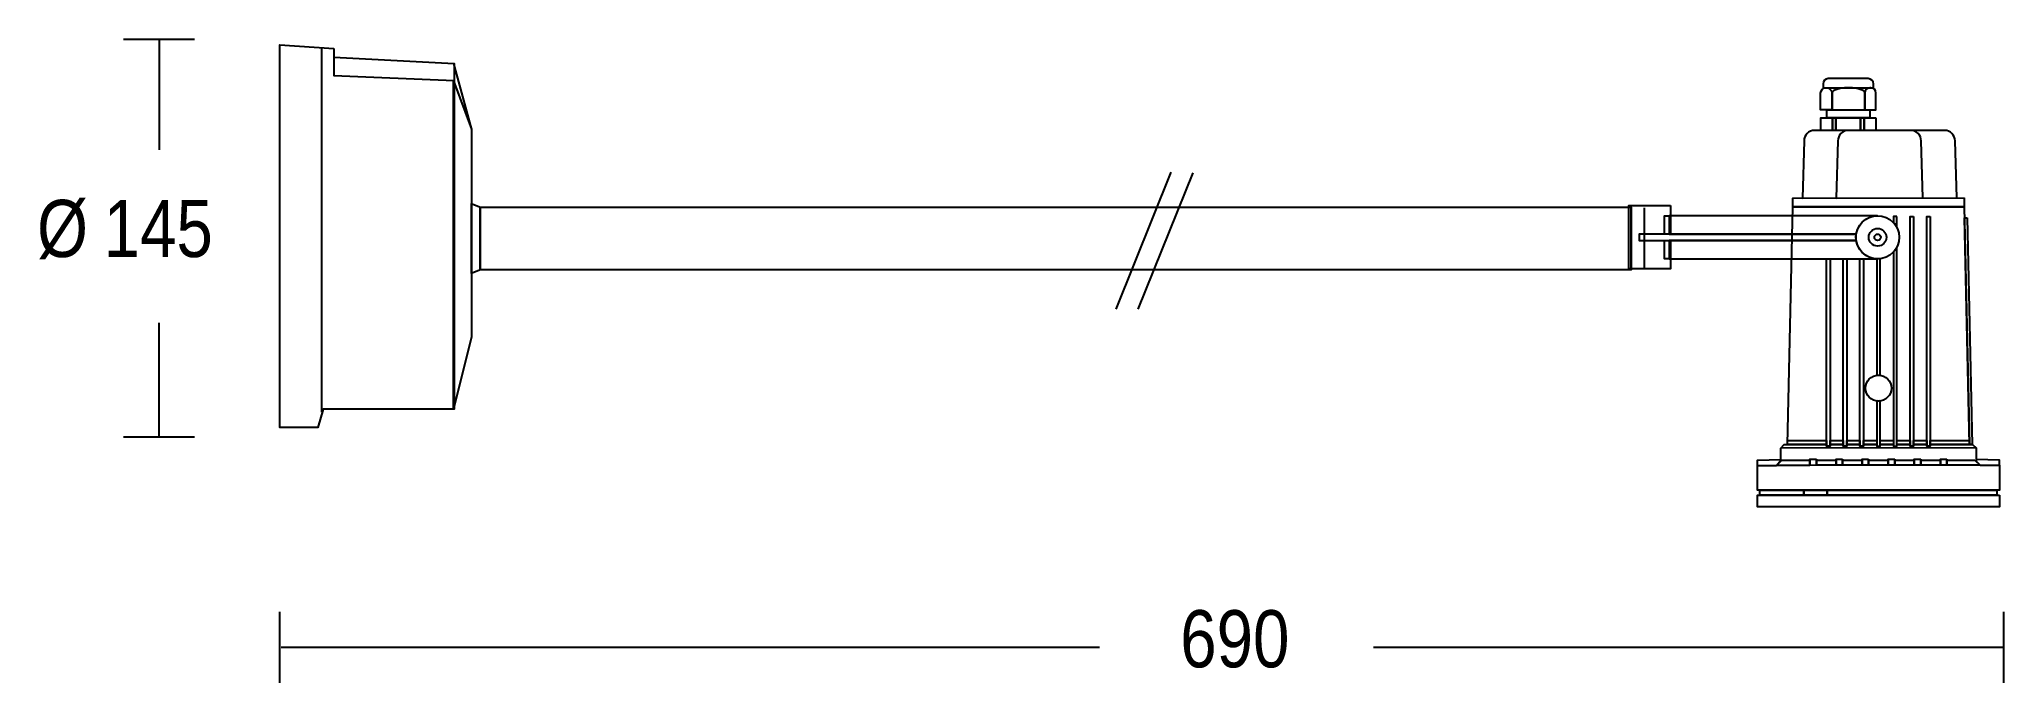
# Model space of a CAD drawing. Extents: x -85 to 320, y 86 to 218.
import ezdxf

# ---------------------------------------------------------------- set-up
doc = ezdxf.new("R2010")
doc.units = 0
doc.layers.add('LIVELLO_1', color=160, linetype='Continuous')
doc.styles.add('STD', font='txt')

# ---------------------------------------------------------------- blocks, each defined once
blk = doc.blocks.new('AI9-BLK1')
at = {"layer": 'LIVELLO_1', "color": 7}
for p, q in [((-185.15, 67.08), (-170.49, 67.08)), ((-177.82, 67.08), (-177.82, 44.23)), ((-144.24, -9.86), (-144.24, 65.13)), ((-117.08, 62.06), (-113.37, 48.48)), ((30.86, 39.66), (19.54, 11.4)), ((35.4, 39.51), (24.08, 11.4)), ((125.86, 19.62), (125.86, 32.3)), ((128.51, 32.3), (128.51, 19.65)), ((-177.82, -14.97), (-177.82, 8.58)), ((-185.15, -14.97), (-170.49, -14.97)), ((-152.9, -65.72), (-152.9, -51.06)), ((202.69, -65.72), (202.69, -51.06)), ((-152.67, -58.39), (16.17, -58.39)), ((72.7, -58.39), (202.69, -58.39))]:
    blk.add_line(p, q, dxfattribs=at)
for points in [[(-141.78, 65.16), (-141.78, 59.62), (-116.98, 58.55), (-116.98, -9.27), (-144, -9.27), (-145.11, -13.03), (-152.9, -13.03), (-152.9, 65.96)], [(-113.37, 48.5), (-113.37, 5.66), (-117.08, -9.24), (-117.08, 58.52)], [(167.35, 50.88), (167.35, 48.27), (164.94, 48.27), (164.94, 50.88)], [(175.08, 52.5), (175.08, 50.88), (166.18, 50.88), (166.18, 52.49)], [(175.08, 52.5), (175.08, 50.88), (166.18, 50.88), (166.18, 52.49)], [(168.08, 50.88), (168.08, 48.27), (167.35, 48.27), (167.35, 50.88)], [(173.17, 50.88), (173.17, 48.27), (168.08, 48.27), (168.08, 50.88)], [(173.9, 50.88), (173.9, 48.27), (173.17, 48.27), (173.17, 50.88)], [(176.32, 50.88), (176.32, 48.27), (173.9, 48.27), (173.9, 50.88)], [(-111.54, 32.38), (-113.47, 33.1), (-113.47, 18.83), (-111.54, 19.55)], [(133.96, 32.75), (133.96, 26.87), (127.51, 26.87), (127.51, 25.54), (133.96, 25.54), (133.96, 19.67), (125.35, 19.67), (125.35, 32.74)], [(194.53, 32.5), (195.62, -16.53), (196.27, -16.53), (197.01, -17.27), (197.01, -20.02), (197.85, -20.85), (201.82, -20.85), (201.82, -25.97), (183.1, -25.97), (170.6, -25.97), (151.88, -25.97), (151.88, -20.86), (155.85, -20.86), (156.69, -20.02), (156.69, -17.28), (157.43, -16.54), (158.08, -16.54), (159.17, 32.5)], [(194.53, 34.33), (194.53, 32.5), (159.17, 32.5), (159.17, 34.32)], [(-111.64, 32.36), (-111.64, 19.57), (125.91, 19.57), (125.91, 32.36)], [(133.71, 30.66), (133.71, 26.87), (132.72, 26.87), (132.72, 30.66)], [(184.1, 30.48), (184.1, -16.91), (183.37, -16.91), (183.37, 30.48)], [(187.54, 30.48), (187.54, -16.91), (186.81, -16.91), (186.81, 30.48)], [(195.13, 30.21), (196.16, -16.53), (195.62, -16.53), (194.58, 30.21)], [(133.71, 25.54), (133.71, 21.75), (132.72, 21.75), (132.72, 25.54)], [(166.89, 21.76), (166.89, -16.91), (166.16, -16.91), (166.16, 21.76)], [(170.33, 21.76), (170.33, -16.91), (169.6, -16.91), (169.6, 21.76)], [(173.78, 21.76), (173.77, -16.91), (173.04, -16.91), (173.04, 21.76)], [(166.16, -16.54), (158.08, -16.54), (158.08, -15.73), (166.16, -15.73)], [(169.6, -16.54), (166.89, -16.54), (166.89, -15.73), (169.6, -15.73)], [(173.04, -16.54), (170.33, -16.54), (170.33, -15.73), (173.04, -15.73)], [(176.49, -16.54), (173.77, -16.54), (173.77, -15.73), (176.49, -15.73)], [(179.93, -16.53), (177.22, -16.54), (177.22, -15.73), (179.93, -15.73)], [(183.37, -16.53), (180.66, -16.53), (180.66, -15.73), (183.37, -15.73)], [(186.81, -16.53), (184.1, -16.53), (184.1, -15.73), (186.81, -15.73)], [(195.62, -15.73), (195.62, -16.53), (187.54, -16.53), (187.54, -15.73)], [(162.72, -20.86), (155.85, -20.86), (156.69, -19.8), (162.72, -19.8)], [(196.27, -16.53), (197.01, -17.27), (156.69, -17.28), (157.43, -16.54), (166.16, -16.54), (166.16, -16.91), (166.89, -16.91), (166.89, -16.54), (169.6, -16.54), (169.6, -16.91), (170.33, -16.91), (170.33, -16.54), (173.04, -16.54), (173.04, -16.91), (173.77, -16.91), (173.77, -16.54), (176.49, -16.54), (176.49, -16.91), (177.21, -16.91), (177.22, -16.54), (179.93, -16.53), (179.93, -16.91), (180.66, -16.91), (180.66, -16.53), (183.37, -16.53), (183.37, -16.91), (184.1, -16.91), (184.1, -16.53), (186.81, -16.53), (186.81, -16.91), (187.54, -16.91), (187.54, -16.53)], [(164.06, -19.61), (164.06, -20.85), (162.72, -20.86), (162.72, -19.61)], [(168.1, -20.85), (164.06, -20.85), (164.06, -19.8), (168.1, -19.8)], [(169.45, -19.61), (169.45, -20.85), (168.1, -20.85), (168.1, -19.61)], [(173.48, -20.85), (169.45, -20.85), (169.45, -19.8), (173.48, -19.8)], [(174.83, -19.61), (174.83, -20.85), (173.48, -20.85), (173.48, -19.61)], [(178.87, -20.85), (174.83, -20.85), (174.83, -19.8), (178.87, -19.79)], [(180.22, -19.61), (180.22, -20.85), (178.87, -20.85), (178.87, -19.61)], [(184.25, -20.85), (180.22, -20.85), (180.22, -19.79), (184.25, -19.79)], [(185.6, -19.61), (185.6, -20.85), (184.25, -20.85), (184.25, -19.61)], [(189.64, -20.85), (185.6, -20.85), (185.6, -19.79), (189.64, -19.79)], [(190.98, -19.61), (190.98, -20.85), (189.64, -20.85), (189.64, -19.61)], [(196.75, -19.79), (197.85, -20.85), (190.98, -20.85), (190.98, -19.79)], [(201.82, -27.03), (201.82, -29.45), (151.88, -29.45), (151.88, -27.03)], [(161.47, -25.97), (161.47, -27.03), (152.41, -27.03), (152.41, -25.97)], [(166.24, -25.97), (166.24, -27.03), (161.47, -27.03), (161.47, -25.97)], [(201.28, -25.97), (201.28, -27.03), (166.24, -27.03), (166.24, -25.97)]]:
    blk.add_lwpolyline(points, close=True, dxfattribs=at)
for points in [[(-141.76, 63.38), (-116.98, 62.09), (-116.98, 58.51)], [(151.88, -20.86), (151.88, -19.81), (156.69, -19.67)], [(201.82, -20.85), (201.82, -19.81), (197.01, -19.67)]]:
    blk.add_lwpolyline(points, dxfattribs=at)
for centre, radius in [((176.68, 26.21), 4.46), ((176.68, 26.21), 1.83), ((176.68, 26.21), 0.666), ((176.85, -4.92), 2.68)]:
    blk.add_circle(centre, radius, dxfattribs=at)
for points, knots in [([(164.92, 55.98), (164.92, 55.98), (164.92, 52.49), (164.92, 52.49), (164.92, 52.49), (167.23, 52.49), (167.23, 52.49), (167.23, 52.49), (167.23, 55.99), (167.23, 55.99), (167.23, 56.58), (166.75, 57.06), (166.15, 57.06), (166.15, 57.06), (166, 57.06), (166, 57.06), (165.41, 57.06), (164.92, 56.58), (164.92, 55.98)], [0, 0, 0, 0, 1, 1, 1, 2, 2, 2, 3, 3, 3, 4, 4, 4, 5, 5, 5, 6, 6, 6, 6]), ([(175.83, 57.86), (175.83, 57.86), (175.83, 57.06), (175.83, 57.06), (175.83, 57.06), (165.42, 57.06), (165.42, 57.06), (165.42, 57.06), (165.42, 57.86), (165.42, 57.86), (165.42, 58.46), (165.9, 58.95), (166.5, 58.95), (166.5, 58.95), (174.74, 58.95), (174.74, 58.95), (175.34, 58.95), (175.83, 58.46), (175.83, 57.86)], [0, 0, 0, 0, 1, 1, 1, 2, 2, 2, 3, 3, 3, 4, 4, 4, 5, 5, 5, 6, 6, 6, 6]), ([(174.03, 55.99), (174.03, 55.99), (174.03, 52.5), (174.03, 52.5), (174.03, 52.5), (167.33, 52.49), (167.33, 52.49), (167.33, 52.49), (167.33, 55.99), (167.33, 55.99), (167.33, 56.58), (168.74, 57.06), (170.47, 57.06), (170.47, 57.06), (170.89, 57.06), (170.89, 57.06), (172.62, 57.06), (174.03, 56.58), (174.03, 55.99)], [0, 0, 0, 0, 1, 1, 1, 2, 2, 2, 3, 3, 3, 4, 4, 4, 5, 5, 5, 6, 6, 6, 6]), ([(176.34, 55.99), (176.34, 55.99), (176.34, 52.5), (176.34, 52.5), (176.34, 52.5), (174.03, 52.5), (174.03, 52.5), (174.03, 52.5), (174.03, 55.99), (174.03, 55.99), (174.03, 56.58), (174.51, 57.06), (175.1, 57.06), (175.1, 57.06), (175.25, 57.06), (175.25, 57.06), (175.85, 57.07), (176.34, 56.58), (176.34, 55.99)], [0, 0, 0, 0, 1, 1, 1, 2, 2, 2, 3, 3, 3, 4, 4, 4, 5, 5, 5, 6, 6, 6, 6]), ([(192.65, 46.11), (192.65, 46.11), (192.99, 34.33), (192.99, 34.33), (192.99, 34.33), (161.16, 34.32), (161.16, 34.32), (161.16, 34.32), (161.5, 46.1), (161.5, 46.1), (161.5, 47.3), (162.47, 48.27), (163.66, 48.27), (163.66, 48.27), (190.49, 48.28), (190.49, 48.28), (191.68, 48.28), (192.65, 47.3), (192.65, 46.11)], [0, 0, 0, 0, 1, 1, 1, 2, 2, 2, 3, 3, 3, 4, 4, 4, 5, 5, 5, 6, 6, 6, 6]), ([(185.67, 46.11), (185.67, 46.11), (186.01, 34.33), (186.01, 34.33), (186.01, 34.33), (168.14, 34.32), (168.14, 34.32), (168.14, 34.32), (168.48, 46.11), (168.48, 46.11), (168.48, 47.3), (169.45, 48.27), (170.65, 48.27), (170.65, 48.27), (183.5, 48.28), (183.5, 48.28), (184.7, 48.28), (185.67, 47.3), (185.67, 46.11)], [0, 0, 0, 0, 1, 1, 1, 2, 2, 2, 3, 3, 3, 4, 4, 4, 5, 5, 5, 6, 6, 6, 6]), ([(172.28, 26.88), (172.28, 26.88), (133.71, 26.87), (133.71, 26.87), (133.71, 26.87), (133.71, 30.66), (133.71, 30.66), (133.71, 30.66), (176.68, 30.67), (176.68, 30.67), (174.45, 30.67), (172.6, 29.02), (172.28, 26.88)], [0, 0, 0, 0, 1, 1, 1, 2, 2, 2, 3, 3, 3, 4, 4, 4, 4]), ([(180.66, 30.48), (180.66, 30.48), (180.66, 28.22), (180.66, 28.22), (180.47, 28.61), (180.22, 28.96), (179.93, 29.27), (179.93, 29.27), (179.93, 30.48), (179.93, 30.48), (179.93, 30.48), (180.66, 30.48), (180.66, 30.48)], [0, 0, 0, 0, 1, 1, 1, 2, 2, 2, 3, 3, 3, 4, 4, 4, 4]), ([(172.28, 25.54), (172.28, 25.54), (127.51, 25.54), (127.51, 25.54), (127.51, 25.54), (127.51, 26.87), (127.51, 26.87), (127.51, 26.87), (172.28, 26.88), (172.28, 26.88), (172.25, 26.66), (172.23, 26.44), (172.23, 26.21), (172.23, 25.99), (172.25, 25.76), (172.28, 25.54)], [0, 0, 0, 0, 1, 1, 1, 2, 2, 2, 3, 3, 3, 4, 4, 4, 5, 5, 5, 5]), ([(172.28, 25.54), (172.28, 25.54), (127.51, 25.54), (127.51, 25.54), (127.51, 25.54), (127.51, 26.87), (127.51, 26.87), (127.51, 26.87), (172.28, 26.88), (172.28, 26.88), (172.25, 26.66), (172.23, 26.44), (172.23, 26.21), (172.23, 25.99), (172.25, 25.76), (172.28, 25.54)], [0, 0, 0, 0, 1, 1, 1, 2, 2, 2, 3, 3, 3, 4, 4, 4, 5, 5, 5, 5]), ([(176.68, 21.76), (176.68, 21.76), (133.71, 21.75), (133.71, 21.75), (133.71, 21.75), (133.71, 25.54), (133.71, 25.54), (133.71, 25.54), (172.28, 25.54), (172.28, 25.54), (172.6, 23.4), (174.45, 21.76), (176.68, 21.76)], [0, 0, 0, 0, 1, 1, 1, 2, 2, 2, 3, 3, 3, 4, 4, 4, 4]), ([(177.22, 21.79), (177.22, 21.79), (177.22, -2.26), (177.22, -2.26), (177.1, -2.25), (176.97, -2.24), (176.85, -2.24), (176.73, -2.24), (176.6, -2.25), (176.49, -2.26), (176.49, -2.26), (176.49, 21.76), (176.49, 21.76), (176.49, 21.76), (176.68, 21.76), (176.68, 21.76), (176.87, 21.76), (177.04, 21.77), (177.22, 21.79)], [0, 0, 0, 0, 1, 1, 1, 2, 2, 2, 3, 3, 3, 4, 4, 4, 5, 5, 5, 6, 6, 6, 6]), ([(180.66, 24.2), (180.66, 24.2), (180.66, -16.91), (180.66, -16.91), (180.66, -16.91), (179.93, -16.91), (179.93, -16.91), (179.93, -16.91), (179.93, 23.16), (179.93, 23.16), (180.22, 23.47), (180.47, 23.82), (180.66, 24.2)], [0, 0, 0, 0, 1, 1, 1, 2, 2, 2, 3, 3, 3, 4, 4, 4, 4]), ([(177.22, -7.57), (177.22, -7.57), (177.21, -16.91), (177.21, -16.91), (177.21, -16.91), (176.49, -16.91), (176.49, -16.91), (176.49, -16.91), (176.49, -7.57), (176.49, -7.57), (176.6, -7.59), (176.73, -7.59), (176.85, -7.59), (176.97, -7.59), (177.1, -7.59), (177.22, -7.57)], [0, 0, 0, 0, 1, 1, 1, 2, 2, 2, 3, 3, 3, 4, 4, 4, 5, 5, 5, 5])]:
    blk.add_open_spline(points, degree=3, knots=knots, dxfattribs=at)
at = {"layer": 'LIVELLO_1', "color": 7, "char_height": 11.7904, "attachment_point": 1, "style": 'STD'}
for s, insert in [('\\fArial Narrow|b0|i0;\\H11.7904;\\C7;Ø', (-203, 33.93)), ('\\fArial Narrow|b0|i0;\\H11.7904;\\C7;145', (-189.27, 33.93)), ('\\fArial Narrow|b0|i0;\\H11.7904;\\C7;690', (32.82, -50.75))]:
    blk.add_mtext(s, dxfattribs=dict(at, insert=insert))

msp = doc.modelspace()

# ---------------------------------------------------------------- block references
at = {"layer": 'LIVELLO_1', "color": 7}
msp.add_blockref('AI9-BLK1', (117.46122, 151.228581), dxfattribs=at)

doc.saveas('drawing.dxf')
